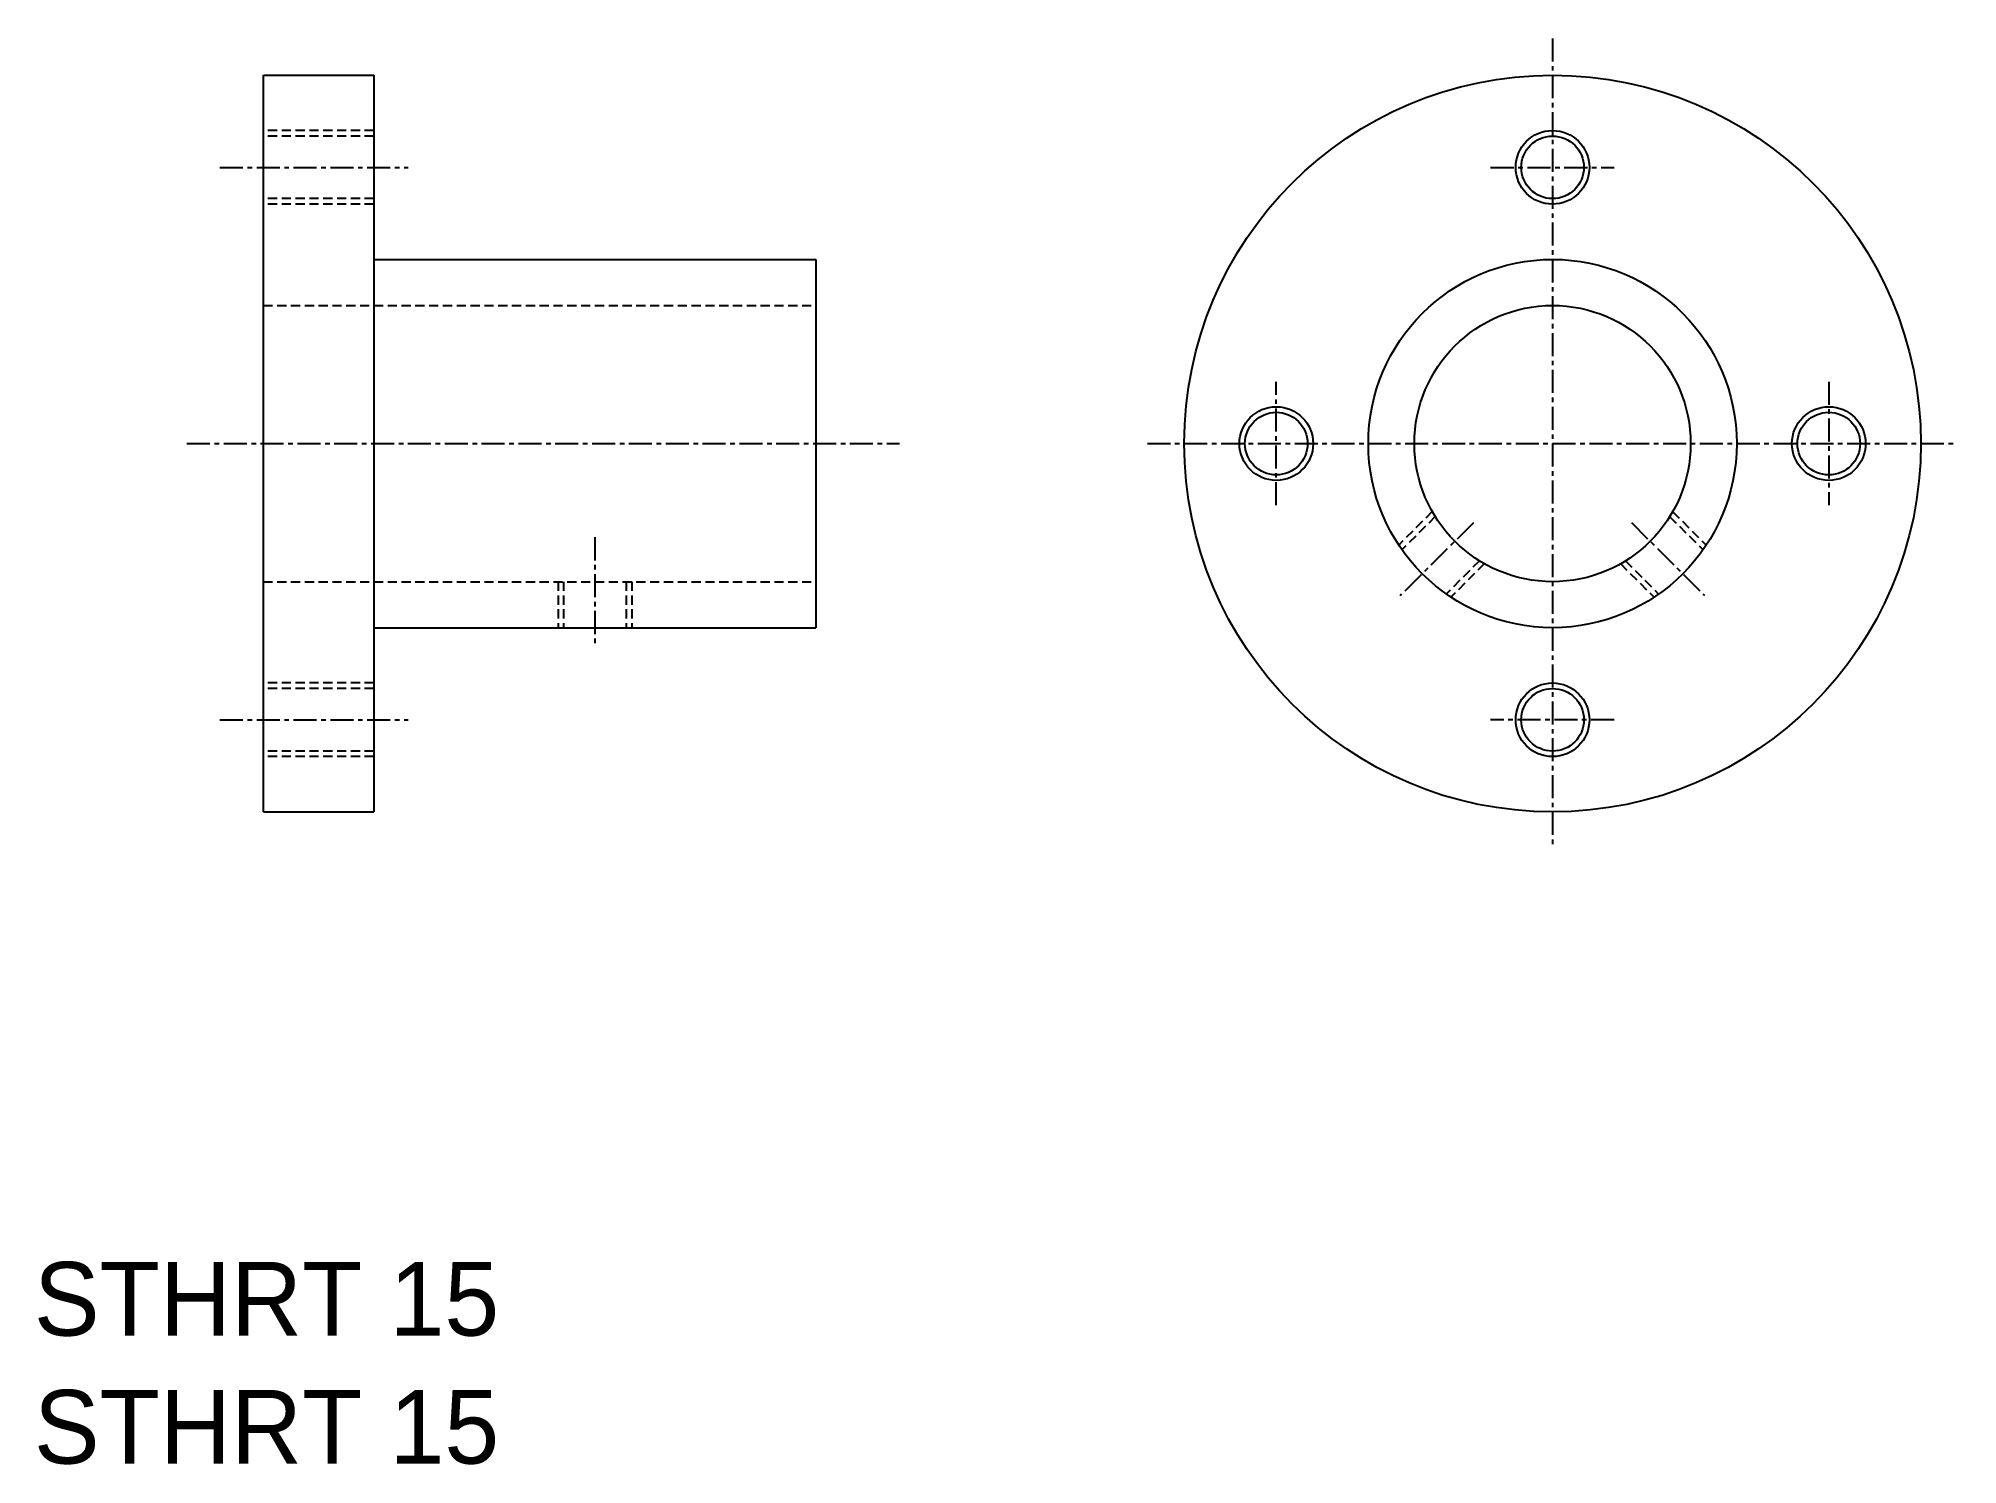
# Model space of a CAD drawing. Extents: x 1059 to 1163, y -756 to -679.
import ezdxf

# ---------------------------------------------------------------- set-up
doc = ezdxf.new("R2010")
doc.units = 0
doc.linetypes.add('CENTER', pattern=[2, 1.25, -0.25, 0.25, -0.25])
doc.linetypes.add('DASHED', pattern=[0.75, 0.5, -0.25])
doc.layers.get('0').update_dxf_attribs({"linetype": 'CONTINUOUS'})
doc.layers.add('CENTER', color=1, linetype='CENTER')

msp = doc.modelspace()

# ---------------------------------------------------------------- linework, layer by layer
at = {"color": 7, "linetype": 'CONTINUOUS'}
for p, q in [((1071.28, -721.05), (1071.28, -681.05)), ((1071.28, -681.05), (1077.28, -681.05)), ((1077.28, -681.05), (1077.28, -721.05)), ((1071.28, -691.55), (1071.28, -691.55)), ((1077.28, -691.05), (1101.28, -691.05)), ((1101.28, -691.05), (1101.28, -711.05)), ((1077.28, -711.05), (1101.28, -711.05)), ((1071.28, -721.05), (1077.28, -721.05))]:
    msp.add_line(p, q, dxfattribs=at)
at = {"color": 3, "linetype": 'DASHED'}
for p, q in [((1077.28, -684.05), (1071.28, -684.05)), ((1077.28, -684.35), (1071.28, -684.35)), ((1077.28, -687.75), (1071.28, -687.75)), ((1077.28, -688.05), (1071.28, -688.05)), ((1071.28, -693.55), (1101.28, -693.55)), ((1134.75, -704.74), (1132.93, -706.56)), ((1134.91, -705.01), (1133.11, -706.81)), ((1147.64, -705.01), (1149.45, -706.81)), ((1147.8, -704.74), (1149.62, -706.56)), ((1137.31, -707.41), (1135.51, -709.22)), ((1137.58, -707.57), (1135.76, -709.39)), ((1144.97, -707.57), (1146.79, -709.39)), ((1145.24, -707.41), (1147.04, -709.22)), ((1071.28, -708.55), (1101.28, -708.55)), ((1087.28, -708.55), (1087.28, -711.05)), ((1087.58, -708.55), (1087.58, -711.05)), ((1090.98, -708.55), (1090.98, -711.05)), ((1091.28, -708.55), (1091.28, -711.05)), ((1077.28, -714.05), (1071.28, -714.05)), ((1077.28, -714.35), (1071.28, -714.35)), ((1077.28, -717.75), (1071.28, -717.75)), ((1077.28, -718.05), (1071.28, -718.05))]:
    msp.add_line(p, q, dxfattribs=at)
at = {"color": 7, "linetype": 'CONTINUOUS'}
for centre, radius in [((1141.28, -701.05), 20), ((1141.28, -686.05), 1.7), ((1141.28, -701.05), 10), ((1141.28, -701.05), 7.5), ((1126.28, -701.05), 1.7), ((1156.28, -701.05), 1.7), ((1141.28, -716.05), 1.7)]:
    msp.add_circle(centre, radius, dxfattribs=at)
at = {"color": 3, "linetype": 'CONTINUOUS'}
for centre in [(1141.28, -686.05), (1126.28, -701.05), (1156.28, -701.05), (1141.28, -716.05)]:
    msp.add_circle(centre, 2, dxfattribs=at)
at = {"layer": 'CENTER', "color": 1, "linetype": 'CENTER'}
for p, q in [((1141.28, -679.05), (1141.28, -723.05)), ((1068.92, -686.05), (1079.14, -686.05)), ((1137.92, -686.05), (1144.63, -686.05)), ((1126.28, -704.4), (1126.28, -697.69)), ((1156.28, -697.69), (1156.28, -704.4)), ((1067.13, -701.05), (1105.83, -701.05)), ((1119.28, -701.05), (1163.28, -701.05)), ((1136.98, -705.35), (1133.01, -709.31)), ((1145.56, -705.33), (1149.53, -709.3)), ((1089.28, -706.14), (1089.28, -712.05)), ((1068.92, -716.05), (1079.14, -716.05)), ((1144.63, -716.05), (1137.92, -716.05))]:
    msp.add_line(p, q, dxfattribs=at)

# ---------------------------------------------------------------- texts
at = {"color": 7, "linetype": 'CONTINUOUS'}
for p in [(1058.82, -749.49), (1058.82, -756.44)]:
    msp.add_text('STHRT 15', height=4, dxfattribs=at).set_placement(p)

doc.saveas('drawing.dxf')
